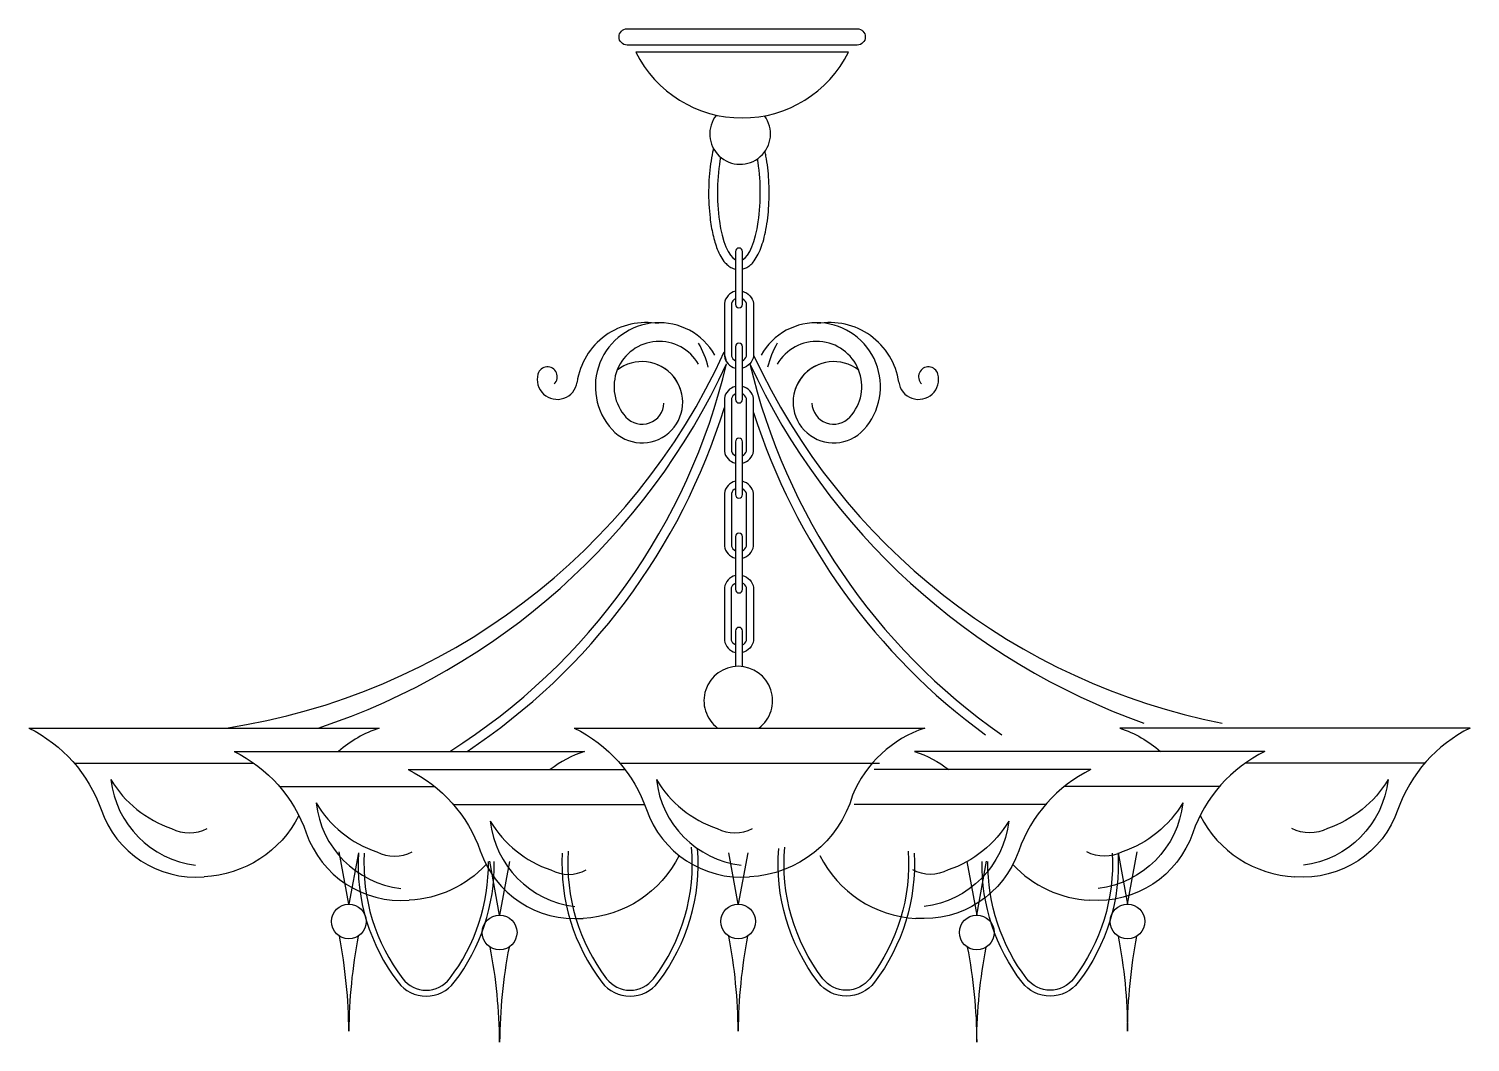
# Model space of a CAD drawing. Extents: x -59681 to -58753, y -33863 to -33209.
import ezdxf

# ---------------------------------------------------------------- set-up
doc = ezdxf.new("R2010")
doc.units = 0
doc.header["$MEASUREMENT"] = 0
for name, color, linetype in [('3', 3, 'CONTINUOUS'), ('4', 4, 'CONTINUOUS'), ('7', 7, 'CONTINUOUS')]:
    doc.layers.add(name, color=color, linetype=linetype)

msp = doc.modelspace()

# ---------------------------------------------------------------- linework, layer by layer
at = {"layer": '3'}
for points in [[(-59221.5, -33387), (-59221.5, -33352.98, 1), (-59226.06, -33352.98), (-59226.06, -33387, 1)], [(-59226.06, -33448.3, 1), (-59221.5, -33448.3), (-59221.5, -33414.28, 1), (-59226.06, -33414.28)], [(-59226.06, -33475.57), (-59226.06, -33509.59, 1), (-59221.5, -33509.59), (-59221.5, -33475.57, 1)], [(-59221.5, -33570.75), (-59221.5, -33536.73, 1), (-59226.06, -33536.73), (-59226.06, -33570.75, 1)]]:
    msp.add_lwpolyline(points, format="xyb", close=True, dxfattribs=at)
for points in [[(-59226.06, -33378.6, 0.302545), (-59233.2, -33386.37), (-59233.2, -33420.38, 0.302545), (-59226.06, -33428.15)], [(-59226.06, -33383.41, 0.199814), (-59228.64, -33386.37), (-59228.64, -33420.38, 0.199814), (-59226.06, -33423.34)], [(-59221.5, -33378.61, -0.30144), (-59214.4, -33386.37), (-59214.4, -33420.38, -0.30144), (-59221.5, -33428.14)], [(-59221.5, -33423.32, 0.197687), (-59218.96, -33420.38), (-59218.96, -33386.37, 0.197687), (-59221.5, -33383.43, 0.197687)], [(-59226.06, -33439.89, 0.302545), (-59233.2, -33447.66), (-59233.2, -33481.68, 0.302545), (-59226.06, -33489.44)], [(-59221.5, -33489.44, 0.30144), (-59214.4, -33481.68), (-59214.4, -33447.66, 0.30144), (-59221.5, -33439.9)], [(-59226.06, -33444.7, 0.199814), (-59228.64, -33447.66), (-59228.64, -33481.68, 0.199814), (-59226.06, -33484.63, 0.199814)], [(-59221.5, -33484.61, 0.197687), (-59218.96, -33481.68), (-59218.96, -33447.66, 0.197687), (-59221.5, -33444.72, 0.197687)], [(-59226.06, -33501.05, 0.302545), (-59233.2, -33508.82), (-59233.2, -33542.84, 0.302545), (-59226.06, -33550.61, 0.302545)], [(-59226.06, -33505.86, 0.199814), (-59228.64, -33508.82), (-59228.64, -33542.84, 0.199814), (-59226.06, -33545.8)], [(-59221.5, -33550.6, 0.30144), (-59214.4, -33542.84), (-59214.4, -33508.82, 0.30144), (-59221.5, -33501.06)], [(-59221.5, -33545.78, 0.197687), (-59218.96, -33542.84), (-59218.96, -33508.82, 0.197687), (-59221.5, -33505.88)], [(-59226.06, -33561.79, 0.30144), (-59233.16, -33569.55), (-59233.16, -33603.57, 0.30144), (-59226.06, -33611.33)], [(-59221.5, -33561.79, -0.30144), (-59214.4, -33569.55), (-59214.4, -33603.57, -0.30144), (-59221.5, -33611.33)], [(-59226.06, -33606.5, -0.197687), (-59228.6, -33603.57), (-59228.6, -33569.55, -0.197687), (-59226.06, -33566.61, -0.197687)], [(-59221.5, -33606.5, 0.197687), (-59218.96, -33603.57), (-59218.96, -33569.55, 0.197687), (-59221.5, -33566.61, 0.197687)], [(-59221.5, -33620.46), (-59221.5, -33597.46, 1), (-59226.06, -33597.46), (-59226.06, -33620.37)], [(-59455.48, -33660.07, 0.099606), (-59481.7, -33675.12, 0.099606)], [(-59323.3, -33675.12, 0.082222), (-59345.44, -33686.82, 0.082222)], [(-59628.29, -33693.26, 0.18013), (-59589.2, -33724.79, 0.24864), (-59566.4, -33724.79, -1.77202)], [(-59628.29, -33693.26, 0.348535), (-59573.73, -33748.39, -8.777227)], [(-59276.94, -33693.26, 0.348535), (-59222.38, -33748.39, -8.777227)], [(-59276.94, -33693.26, 0.18013), (-59237.86, -33724.79, 0.24864), (-59215.05, -33724.79, -1.77202)], [(-58805.69, -33693.26, -0.18013), (-58844.78, -33724.79, -0.24864), (-58867.58, -33724.79, 1.77202)], [(-58805.69, -33693.26, -0.348535), (-58860.25, -33748.39, 8.777227)], [(-59496.12, -33708.31, 0.348535), (-59441.56, -33763.43, -8.777227)], [(-59496.12, -33708.31, 0.18013), (-59457.03, -33739.84, 0.24864), (-59434.23, -33739.84, -1.77202)], [(-58937.87, -33708.31, -0.18013), (-58976.95, -33739.84, -0.24864), (-58999.76, -33739.84, 1.77202)], [(-58937.87, -33708.31, -0.348535), (-58992.43, -33763.43, 8.777227)], [(-59384.02, -33720.01, 0.18013), (-59344.93, -33751.53, 0.24864), (-59322.13, -33751.53, -1.77202)], [(-59384.02, -33720.01, 0.348535), (-59329.46, -33775.13, -8.777227)], [(-59049.96, -33720.01, -0.18013), (-59089.05, -33751.53, -0.24864), (-59111.85, -33751.53, 1.77202)], [(-59049.96, -33720.01, -0.348535), (-59104.52, -33775.13, 8.777227)], [(-59047.34, -33748.07, 0.194494), (-58997.82, -33771.02)]]:
    msp.add_lwpolyline(points, format="xyb", dxfattribs=at)
for points in [[(-59300.63, -33682.65), (-59133.35, -33682.65)], [(-58782.01, -33682.65), (-58897.62, -33682.65)], [(-59519.8, -33697.69), (-59419.83, -33697.69)], [(-58914.18, -33697.69), (-59014.15, -33697.69)], [(-59407.71, -33709.39), (-59284.5, -33709.39)], [(-59026.28, -33709.39), (-59149.48, -33709.39)], [(-59468.95, -33740.51), (-59475.08, -33773.55), (-59481.22, -33739.9)], [(-59371.55, -33746.17), (-59377.94, -33780.61), (-59384.29, -33745.77)], [(-59218.15, -33740.51), (-59224.28, -33773.55), (-59230.31, -33740.51)], [(-59077.02, -33746.17), (-59070.63, -33780.61), (-59064.27, -33745.77)], [(-58979.62, -33740.51), (-58973.49, -33773.55), (-58967.35, -33739.9)]]:
    msp.add_lwpolyline(points, dxfattribs=at)
msp.add_arc((-59278.32, -33432.89), 47.35, 10.73187, 17.6456, dxfattribs=at)
at = {"layer": '4'}
for points in [[(-59147.61, -33209.42, -1), (-59147.61, -33219.87), (-59295.81, -33219.87, -1), (-59295.81, -33209.42)], [(-59290.22, -33224.44, 0.619496), (-59153.21, -33224.44)]]:
    msp.add_lwpolyline(points, format="xyb", close=True, dxfattribs=at)
for points in [[(-59681.2, -33660.07, -0.196638), (-59634.69, -33712.5, 0.342391), (-59568.34, -33755.98)], [(-59681.2, -33660.07), (-59455.48, -33660.07, 0.44958)], [(-59329.85, -33660.07, -0.196638), (-59283.35, -33712.5, 0.342391), (-59216.99, -33755.98)], [(-59329.85, -33660.07), (-59104.13, -33660.07, 0.44958)], [(-59104.13, -33660.07, 0.216935), (-59150.63, -33703.34, -0.32071), (-59216.99, -33755.98)], [(-58752.79, -33660.07), (-58978.51, -33660.07, -0.44958)], [(-58978.51, -33660.07, -0.099606), (-58952.28, -33675.12, -0.099606)], [(-58752.79, -33660.07, 0.196638), (-58799.29, -33712.5, -0.342391), (-58865.65, -33755.98)], [(-59549.02, -33675.12, -0.196638), (-59502.52, -33727.54, 0.342391), (-59436.16, -33771.02)], [(-59549.02, -33675.12), (-59323.3, -33675.12, 0.44958)], [(-58884.96, -33675.12), (-59110.68, -33675.12, -0.44958)], [(-59110.68, -33675.12, -0.082222), (-59088.54, -33686.82, -0.082222)], [(-58884.96, -33675.12, 0.196638), (-58931.46, -33727.54, -0.342391), (-58997.82, -33771.02)], [(-59436.93, -33686.82, -0.196638), (-59390.43, -33739.24, 0.342391), (-59324.07, -33782.72)], [(-58997.05, -33686.82, 0.196638), (-59043.56, -33739.24, -0.342391), (-59109.91, -33782.72)], [(-59507.2, -33716.53, -0.267691), (-59568.34, -33755.98)], [(-58926.78, -33716.53, 0.267691), (-58865.65, -33755.98)], [(-59262.37, -33742.16, -0.272277), (-59324.07, -33782.72)], [(-59171.61, -33742.16, 0.272277), (-59109.91, -33782.72)], [(-59386.64, -33748.07, -0.194494), (-59436.16, -33771.02)]]:
    msp.add_lwpolyline(points, format="xyb", dxfattribs=at)
for points in [[(-59651.97, -33682.65), (-59536.36, -33682.65)], [(-59436.93, -33686.82), (-59297.24, -33686.82)], [(-58997.05, -33686.82), (-59136.75, -33686.82)]]:
    msp.add_lwpolyline(points, dxfattribs=at)
for centre, radius, start, end in [((-59223.02, -33277.19), 19.55, 141.60795, 36.6715), ((-59165.32, -33443.67), 44.95, 8.2629, 100.26664), ((-59617.89, -33242.05), 422.86, 278.67298, 335.46759), ((-58830.68, -33242.05), 422.86, 204.84556, 258.84868), ((-59633.85, -33239.55), 442.9, 288.29088, 335.18897), ((-59626.73, -33332), 405.8, 302.27086, 346.6927), ((-59340.84, -33435.36), 12.89, 164.74169, 351.7371), ((-59347.15, -33433.64), 6.36, 313.3647, 164.74169), ((-58821.84, -33332), 405.8, 193.3073, 235.02363), ((-58814.72, -33239.55), 442.9, 204.81103, 250.45294), ((-59108.07, -33435.36), 12.89, 188.2629, 15.25831), ((-59101.77, -33433.64), 6.36, 15.25831, 226.6353), ((-59626.73, -33332), 411.88, 303.58646, 342.83362), ((-58821.84, -33332), 411.88, 197.61567, 233.83228), ((-59224.23, -33642.4), 22.11, 306.95097, 233.04903)]:
    msp.add_arc(centre, radius, start, end, dxfattribs=at)
for start_param, end_param in [(4.160577, 6.120592), (6.452491, 8.376976)]:
    msp.add_ellipse((-59223.83, -33315.12), major_axis=(0, -43.76), ratio=0.31538, start_param=start_param, end_param=end_param, dxfattribs=at)
for points, knots in [([(-59240.18, -33286.56), (-59240.37, -33287.32), (-59240.55, -33288.1), (-59241.24, -33291.26), (-59241.69, -33293.75), (-59242.83, -33301.82), (-59243.26, -33307.72), (-59243.38, -33319.58), (-59243.07, -33325.55), (-59241.96, -33334.99), (-59241.34, -33338.66), (-59239.79, -33345.45), (-59238.86, -33348.57), (-59237.08, -33353.1), (-59236.32, -33354.72), (-59234.64, -33357.68), (-59233.72, -33359.02), (-59231.95, -33360.98), (-59231.2, -33361.69), (-59229.53, -33362.93), (-59228.6, -33363.47), (-59227.09, -33364.06), (-59226.58, -33364.21), (-59226.06, -33364.33)], [4.042545, 4.042545, 4.042545, 4.042545, 4.104115, 4.104115, 4.289261, 4.289261, 4.680171, 4.680171, 5.071082, 5.071082, 5.339201, 5.339201, 5.60732, 5.60732, 5.776441, 5.776441, 5.945562, 5.945562, 6.053442, 6.053442, 6.161322, 6.161322, 6.212129, 6.212129, 6.212129, 6.212129]), ([(-59221.5, -33364.31), (-59221.36, -33364.28), (-59221.22, -33364.24), (-59220.2, -33363.95), (-59219.37, -33363.6), (-59217.85, -33362.74), (-59217.15, -33362.24), (-59215.87, -33361.14), (-59215.28, -33360.54), (-59213.69, -33358.68), (-59212.78, -33357.31), (-59211.13, -33354.3), (-59210.38, -33352.65), (-59209.03, -33349.09), (-59208.41, -33347.18), (-59207.31, -33343.12), (-59206.82, -33340.97), (-59205.49, -33333.93), (-59204.87, -33328.69), (-59204.25, -33317.89), (-59204.25, -33312.33), (-59204.87, -33301.52), (-59205.49, -33296.29), (-59206.6, -33290.46), (-59206.81, -33289.44), (-59207.03, -33288.45)], [6.35722, 6.35722, 6.35722, 6.35722, 6.371268, 6.371268, 6.459352, 6.459352, 6.547435, 6.547435, 6.635518, 6.635518, 6.804886, 6.804886, 6.974255, 6.974255, 7.143623, 7.143623, 7.312991, 7.312991, 7.673825, 7.673825, 8.034658, 8.034658, 8.395492, 8.395492, 8.473597, 8.473597, 8.473597, 8.473597])]:
    msp.add_open_spline(points, degree=3, knots=knots, dxfattribs=at)
at = {"layer": '7'}
for points in [[(-59337.63, -33740.69, 0.178702), (-59312.05, -33823.93, 0.494815), (-59275.8, -33823.93, 0.184862), (-59250.42, -33737.7, 0.179079)], [(-59333.74, -33739.42, 0.181846), (-59309.03, -33821.63, 0.494815), (-59278.82, -33821.63, 0.187442), (-59254.31, -33736.79, 0.167863)], [(-59110.94, -33740.69, -0.178702), (-59136.52, -33823.93, -0.494815), (-59172.77, -33823.93, -0.184862), (-59198.15, -33737.7, -0.179079)], [(-59114.82, -33739.42, -0.181846), (-59139.54, -33821.63, -0.494815), (-59169.75, -33821.63, -0.187442), (-59194.26, -33736.79, -0.167863)], [(-59468.95, -33740.51, 0.179079), (-59443.38, -33823.93, 0.494815), (-59407.12, -33823.93, 0.167863), (-59381.36, -33745.98, 0.179079)], [(-59465.15, -33740.72, 0.179079), (-59440.35, -33821.63, 0.494815), (-59410.15, -33821.63, 0.167863), (-59385.16, -33746.03, 0.167863)], [(-58979.62, -33740.51, -0.179079), (-59005.19, -33823.93, -0.494815), (-59041.44, -33823.93, -0.167863), (-59067.21, -33745.98, -0.179079)], [(-58983.41, -33740.72, -0.179079), (-59008.21, -33821.63, -0.494815), (-59038.42, -33821.63, -0.167863), (-59063.41, -33746.03, -0.167863)], [(-59469, -33794.15, 0.045999), (-59475.08, -33855.48, 0.045999), (-59481.16, -33794.15)], [(-59371.86, -33801.21, 0.045999), (-59377.94, -33862.54, 0.045999), (-59384.02, -33801.21)], [(-59218.21, -33794.15, 0.045999), (-59224.28, -33855.48, 0.045999), (-59230.36, -33794.15)], [(-59076.7, -33801.21, -0.045999), (-59070.63, -33862.54, -0.045999), (-59064.55, -33801.21)], [(-58979.56, -33794.15, -0.045999), (-58973.49, -33855.48, -0.045999), (-58967.41, -33794.15)]]:
    msp.add_lwpolyline(points, format="xyb", dxfattribs=at)
for centre in [(-59475.08, -33784.75), (-59224.28, -33784.75), (-58973.49, -33784.75), (-59377.94, -33791.81), (-59070.63, -33791.81)]:
    msp.add_circle(centre, 11.2, dxfattribs=at)
for centre, radius, start, end in [((-59283.6, -33443.67), 44.95, 79.73336, 171.7371), ((-59275.12, -33440), 41.16, 29.58892, 222.42817), ((-59173.79, -33440), 41.16, 317.57183, 150.41108), ((-59275.12, -33440), 29.12, 29.58892, 222.42817), ((-59305.13, -33443.38), 63.62, 14.44403, 29.58892), ((-59143.78, -33443.38), 63.62, 150.41108, 165.55597), ((-59173.79, -33440), 29.12, 317.57183, 150.41108), ((-59286.18, -33450.11), 26.17, 222.42817, 127.91298), ((-59286.18, -33450.11), 26.17, 18.73009, 68.51768), ((-59162.73, -33450.11), 26.17, 52.08702, 317.57183), ((-59162.73, -33450.11), 26.17, 111.48232, 161.26991), ((-59286.18, -33450.11), 14.13, 222.42817, 357.41996), ((-59162.73, -33450.11), 14.13, 182.58004, 317.57183)]:
    msp.add_arc(centre, radius, start, end, dxfattribs=at)

doc.saveas('drawing.dxf')
